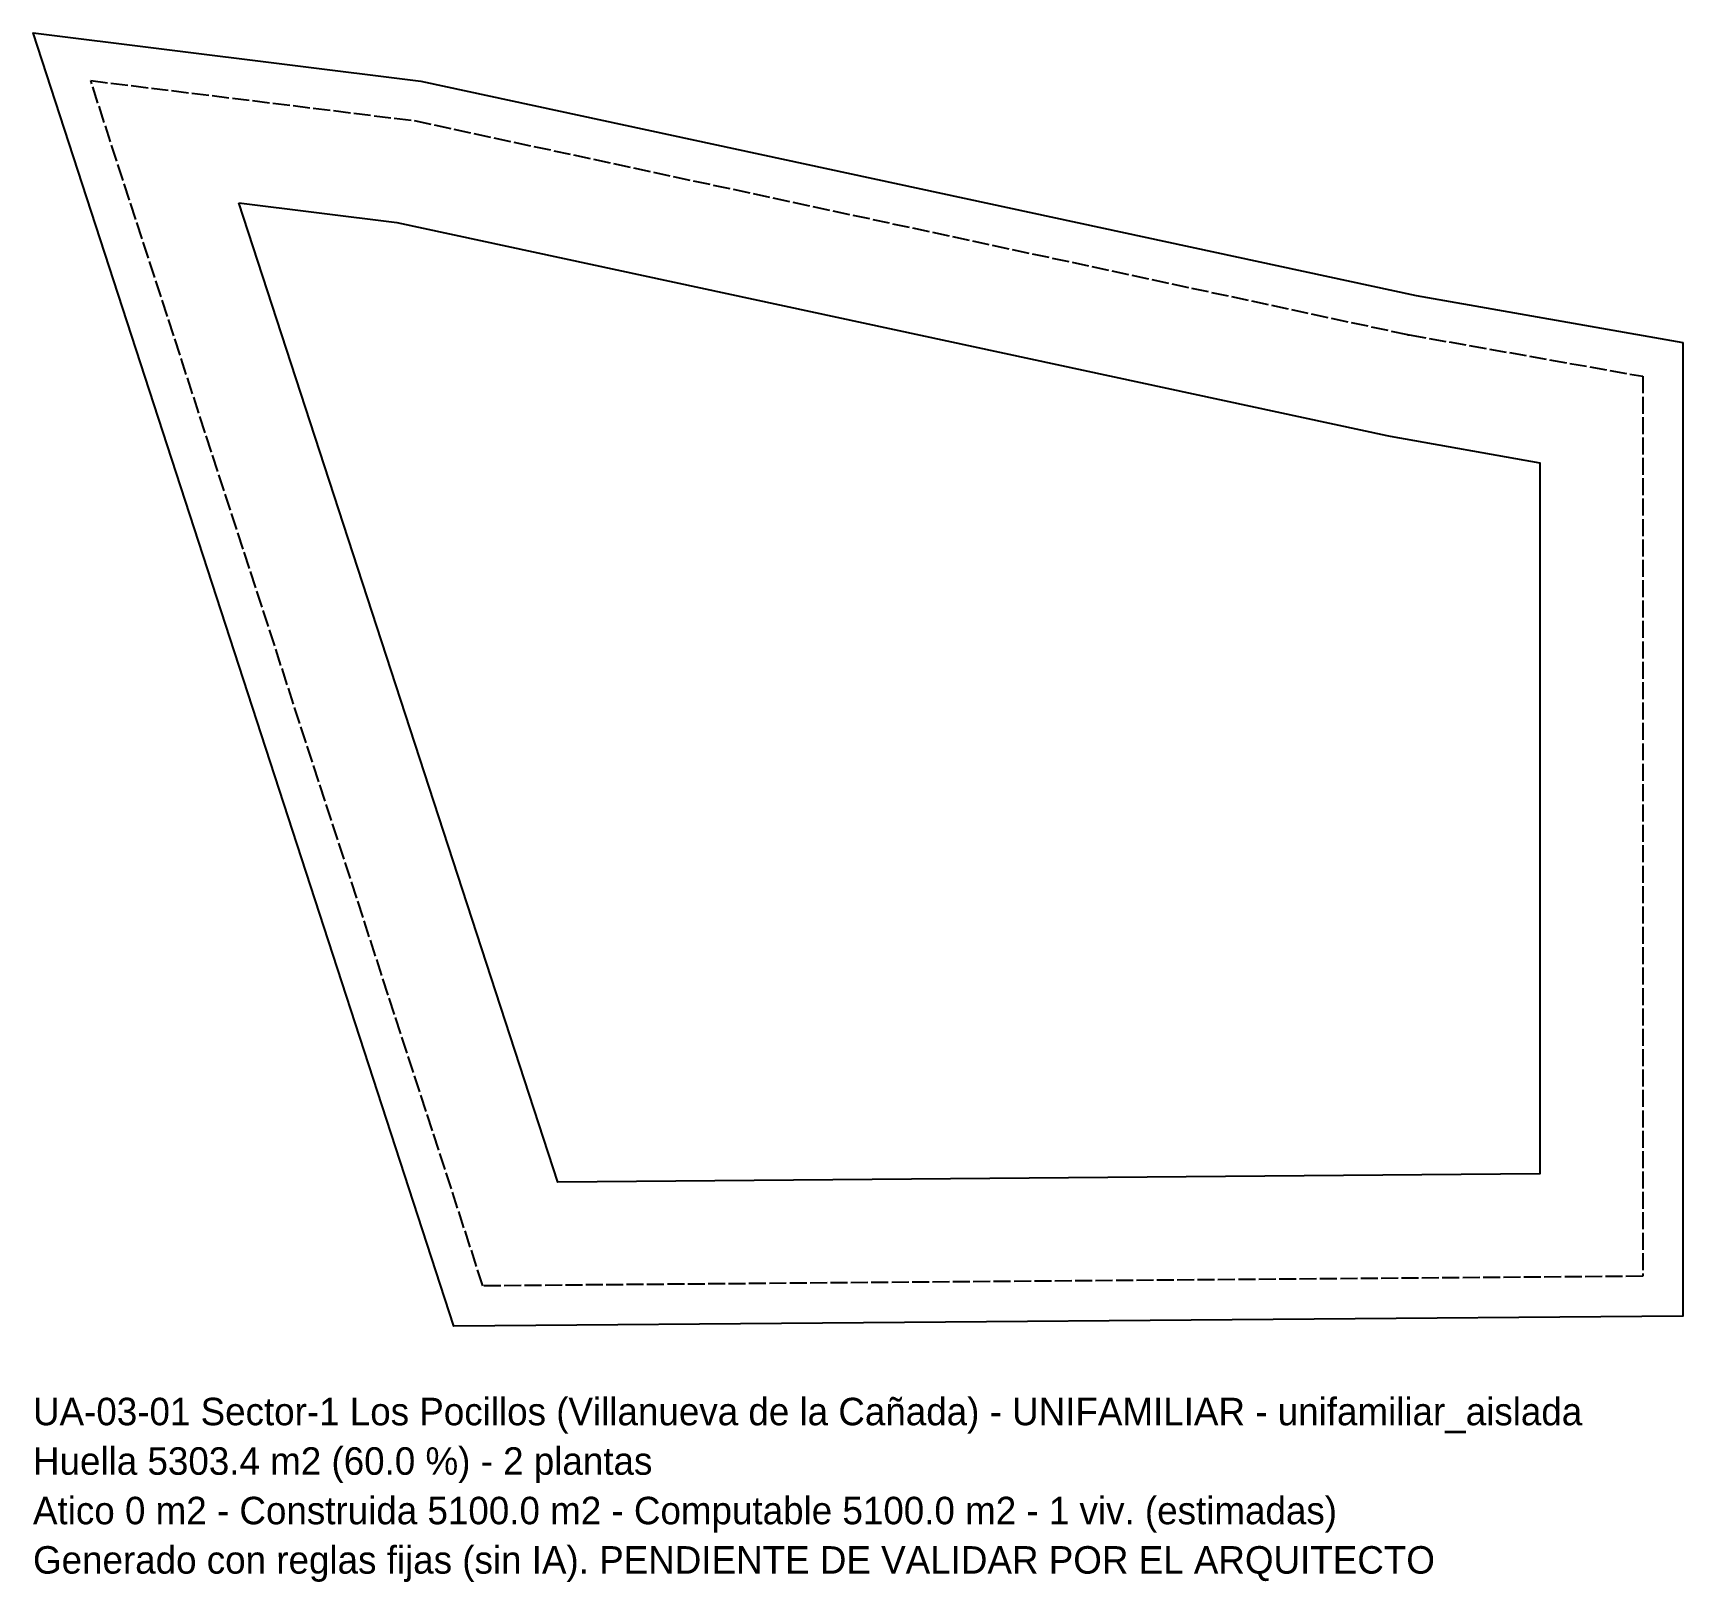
# Model space of a CAD drawing. Header units: metres. Extents: x 414865 to 414989, y 4478762 to 4478878.
import ezdxf

# ---------------------------------------------------------------- set-up
doc = ezdxf.new("R2010")
doc.units = ezdxf.units.M
doc.linetypes.add('DASHED', pattern=[1.524, 1.27, -0.254])
for name, color, linetype in [('HUELLA', 1, 'Continuous'), ('PARCELA', 7, 'Continuous'), ('TEXTO', 2, 'Continuous'), ('VOLUMEN_3D', 5, 'Continuous'), ('ZONA_EDIFICABLE', 3, 'Continuous')]:
    doc.layers.add(name, color=color, linetype=linetype)

msp = doc.modelspace()

# ---------------------------------------------------------------- linework, layer by layer
at = {"layer": 'HUELLA'}
msp.add_lwpolyline([(414880.87, 4478865.2), (414892.67, 4478863.74), (414966.64, 4478847.81), (414966.89, 4478847.76), (414978.07, 4478845.78), (414978.07, 4478792.62), (414904.69, 4478792.01), (414880.87, 4478865.2)], close=True, dxfattribs=at)
at = {"layer": 'PARCELA'}
msp.add_lwpolyline([(414988.78, 4478854.76), (414988.78, 4478782), (414896.93, 4478781.24), (414865.48, 4478877.9), (414894.46, 4478874.31), (414968.83, 4478858.29)], close=True, dxfattribs=at)
at = {"layer": 'VOLUMEN_3D'}
msp.add_lwpolyline([(414880.87, 4478865.2), (414892.67, 4478863.74), (414966.64, 4478847.81), (414966.89, 4478847.76), (414978.07, 4478845.78), (414978.07, 4478792.62), (414904.69, 4478792.01), (414880.87, 4478865.2)], close=True, dxfattribs=at)
at = {"layer": 'ZONA_EDIFICABLE', "linetype": 'DASHED'}
msp.add_lwpolyline([(414869.79, 4478874.34), (414893.96, 4478871.35), (414968.2, 4478855.36), (414968.25, 4478855.35), (414968.31, 4478855.34), (414985.78, 4478852.24), (414985.78, 4478784.98), (414899.1, 4478784.26), (414869.79, 4478874.34)], close=True, dxfattribs=at)

# ---------------------------------------------------------------- texts
at = {"layer": 'TEXTO'}
for s, p in [('UA-03-01 Sector-1 Los Pocillos (Villanueva de la Cañada) - UNIFAMILIAR - unifamiliar_aislada', (414865.48, 4478773.84)), ('Huella 5303.4 m2 (60.0 %) - 2 plantas', (414865.48, 4478770.14)), ('Atico 0 m2 - Construida 5100.0 m2 - Computable 5100.0 m2 - 1 viv. (estimadas)', (414865.48, 4478766.44)), ('Generado con reglas fijas (sin IA). PENDIENTE DE VALIDAR POR EL ARQUITECTO', (414865.48, 4478762.75))]:
    msp.add_text(s, height=2.055, dxfattribs=at).set_placement(p)

doc.saveas('drawing.dxf')
